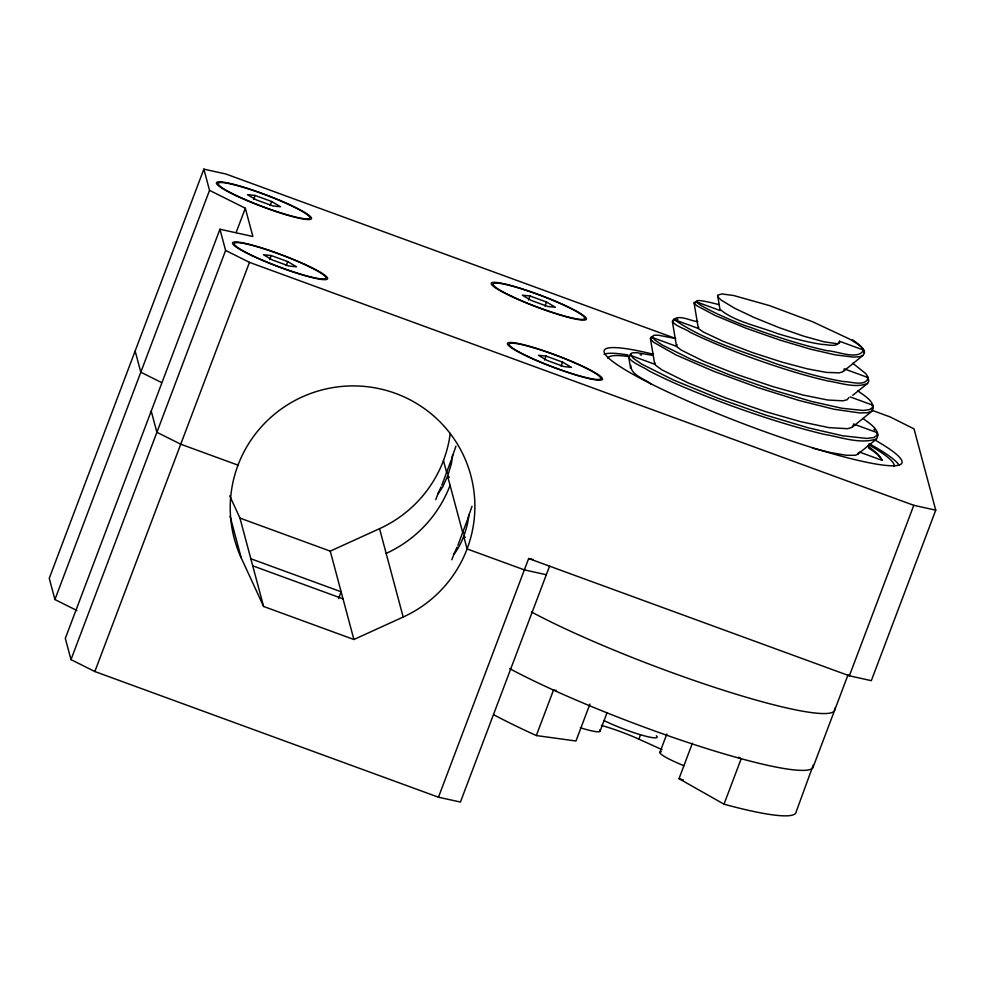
<?xml version="1.0" encoding="UTF-8"?>
<svg xmlns="http://www.w3.org/2000/svg" width="985" height="985" viewBox="0 0 985 985"><rect width="100%" height="100%" fill="white"/><g stroke="black" fill="none" stroke-linecap="round" stroke-linejoin="round"><path stroke-width="1.48" d="M858.366 452.792L857.578 454.38L855.066 455.316L846.374 455.279L830.909 452.681L812.49 448.15M853.503 424.88L852 427.367L847.58 428.697L829.074 427.638L800.571 421.654L765.985 411.767L725.317 397.829L687.813 382.734L661.809 369.794L655.53 365.238L654.729 362.751M692.418 743.17L678.997 778.692L724.012 804.191A183.629 22.384 20.7 0 0 796.163 811.837L813.228 765.123M454.171 553.681L457.089 547.069M844.194 369.892L842.791 371.801L839.269 372.847L826.341 372.392L807.023 368.772L781.881 362.086L752.06 352.421L722.904 341.241L703.093 331.871L698.525 328.658L698.082 327.709L698.821 327.205M848.824 397.595L847.174 399.713L842.988 400.821L827.708 400.008L803.009 395.022L773.065 386.662L737.839 374.817L703.832 361.323L681.3 350.118L676.732 346.609L676.276 345.427L677.212 344.762M451.635 458.517L455.969 446.143M467.715 518.602L472.024 506.29M451.179 460.143L441.834 485.223M467.259 520.24L457.902 545.308M441.009 486.972L438.14 493.731L442.77 486.836L447.744 475.743L451.389 463.738L452.768 454.614M674.971 338.249L225.824 173.988L203.87 169.137L49.25 578.318L54.926 599.533L76.941 610.528M54.926 599.533L209.534 190.351L203.87 169.137M209.534 190.351L245.314 208.217L252.886 236.499L219.938 229.234L65.318 638.415L70.994 659.618L94.843 671.536L438.46 797.21L460.426 802.049L549.544 566.203M70.994 659.618L225.614 250.436L219.938 229.234M236.117 232.558L245.314 208.217M253.588 199.487L255.115 195.461L271.651 201.506L280.503 206.739L272.833 205.927L256.297 199.881L247.444 194.648L255.115 195.461M270.124 205.533L271.651 201.506M94.843 671.536L249.464 262.355L225.614 250.436M269.668 259.584L271.183 255.546L287.719 261.591L296.571 266.824L288.9 266.012L272.365 259.966L263.512 254.733L271.183 255.546M286.192 265.63L287.719 261.591M338.557 598.597L341.13 591.776L250.83 558.754M435.752 499.666L438.337 492.808M528.489 300.031L530.004 295.993L546.54 302.038L555.392 307.271L547.722 306.458L531.186 300.413L522.333 295.18L530.004 295.993M545.013 306.076L546.54 302.038M451.819 559.751L454.405 552.905M544.557 360.116L546.084 356.09L562.607 362.135L571.472 367.368L563.789 366.555L547.266 360.51L538.401 355.277L546.084 356.09M561.093 366.161L562.607 362.135M438.46 797.21L528.662 558.52L533.045 559.492M493.596 714.679A183.629 22.384 20.7 0 0 536.32 735.549L553.496 690.079L556.439 690.485M589.929 704.066L575.966 741.015L536.32 735.549M600.099 731.079L607.08 712.611M662.043 749.659L638.883 739.144L640.484 734.884M659.864 752.491L666.845 734.022M724.012 804.191L741.188 758.721L738.541 757.219M848.048 674.811L812.97 767.524M849.365 675.808L913.784 505.317L935.75 510.168L871.331 680.66L849.365 675.808L528.662 558.52M630.856 365.484C630.511 374.977 644.892 378.893 651.257 384.175M843.419 371.333L863.365 355.08L864.054 353.381L863.525 350.044A83.614 10.195 20.7 0 0 849.218 338.902L812.576 321.738L769.383 305.572L733.579 295.5L721.956 293.949L717.597 295.204L718.25 297.347L721.242 300.142L734.601 308.219L754.104 317.49L778.913 327.562L803.785 336.193L824.359 341.881L836.991 343.666L839.639 342.891L839.479 341.253L863.525 350.044C858.6 360.769 836.363 350.795 827.265 350.758C800.743 344.812 774.826 336.39 749.351 326.958C738.578 324.533 657.82 288.556 719.284 304.722M852.764 395.305L867.723 383.3L868.708 381.109L867.847 376.713L865.716 373.574L852.813 363.268M852.394 427.071L872.07 411.102C876.625 402.028 863.636 395.416 857.75 390.725M857.578 454.38L876.551 438.965C881.575 430.248 868.942 423.144 863.18 418.551M867.551 383.46C854.955 388.496 840.71 382.845 827.905 380.986C802.923 375.248 778.47 367.38 754.325 358.786C732.446 350.845 710.714 342.349 689.783 332.093C687.37 329.409 667.892 323.696 673.863 319.275C704.3 340.638 741.939 351.066 776.709 363.994C798.687 371.086 820.899 377.797 843.714 381.577C850.671 381.466 865.963 387.117 868.167 377.612L844.12 368.821M454.393 553.767C462.544 542.723 467.309 528.231 469.02 514.687M863.082 355.363L859.585 356.755L853.663 357.112L835.415 354.895L810.655 349.195L780.329 340.231L746.236 328.3L715.048 315.434L696.444 305.498L693.859 302.678L696.063 301.705M872.07 411.102L867.514 412.69L859.807 412.961L833.938 409.218L798.515 400.329L758.388 387.745L713.99 371.407L676.042 354.957L653.4 342.14L650.248 338.495L650.851 337.264L652.624 336.771M876.551 438.965C859.609 444.494 841.19 437.069 824.236 434.348C791.681 426.517 759.792 416.126 728.358 404.675C701.16 394.554 674.097 383.867 648.302 370.532C645.532 367.602 621.904 359.193 631.139 354.292M229.714 495.849L239.958 518.098L330.258 551.132L379.545 528.674A122.423 121.044 -15 0 0 450.243 433.449M353.898 639.499L403.173 617.041A122.423 121.044 -15 0 0 463.91 456.301A122.423 121.044 -15 0 0 301.927 397.053A122.423 121.044 -15 0 0 241.19 557.793L263.598 606.464L353.898 639.499L330.258 551.132M720.429 309.647C734.047 321.406 759.016 326.454 777.079 333.447C791.805 337.954 806.715 342.14 821.97 344.405C827.006 344.257 837.915 348.074 839.479 341.253M677.04 319.288L677.865 319.362M640.164 354.822L641.53 355.043M546.318 574.723L524.365 569.884L467.087 548.94L463.689 536.197A26.324 3.214 20.7 0 0 465.437 537.305M652.981 355.388L636.31 352.63L631.939 352.925L630.388 354.341L633.17 358.232L641.567 363.994L673.518 380.025L717.745 398.186L765.308 414.981L808.673 427.933L842.828 435.801L866.652 438.423L873.707 437.574L877.204 435.271L877.438 432.76L853.392 423.956M675.673 338.557L658.337 335.208L654.028 335.257L652.205 336.575L654.766 339.985L662.289 345.033L690.793 359.143L730.217 375.15L772.634 389.974L811.345 401.375L841.867 408.258L863.155 410.462L869.472 409.625L872.599 407.494L872.796 405.192L850.166 396.906M697.811 321.676C690.78 321.024 679.773 314.646 674.097 319.214M678.997 778.692L683.393 779.985M871.38 410.08L890.157 416.95L914.006 428.857L935.75 510.168M859.437 452.053L882.067 460.327L877.758 453.987L867.613 445.7M249.464 262.355L913.784 505.317M252.726 565.821L343.026 598.843M161.466 382.512L140.818 372.207L135.142 351.005M873.941 429.435L874.643 430.174M867.416 377.711L868.585 380.124M872.267 405.561L873.227 407.692M877.155 433.535L877.857 435.259M443.459 460.574L446.87 473.317A26.324 3.214 20.7 0 1 448.347 473.391M379.545 528.674L403.173 617.041M237.804 464.366L238.013 465.154L180.748 444.21L156.898 432.304L151.222 411.09M239.958 518.098L263.598 606.464M230.108 516.362L241.19 557.793M717.856 296.768L720.17 310.558L696.124 301.767L694.142 303.392L698.353 328.448L674.306 319.657L672.324 321.282L676.547 346.351L652.501 337.547L650.506 339.172L654.729 364.241L630.683 355.45L628.701 357.075L630.597 368.353M868.573 447.978A140.178 17.077 20.7 0 1 882.067 460.327M852.333 339.69A84.291 14.024 21.2 0 1 864.424 352.728M607.794 358.22A153.02 18.653 20.7 0 1 627.851 356.447M868.918 444.888A153.02 18.653 20.7 0 1 894.048 466.496M601.342 725.416A36.728 4.482 20.7 0 1 638.883 739.144M813.339 766.379A183.629 22.384 20.7 0 1 699.165 746.162A183.629 22.384 20.7 0 1 509.688 668.63M834.689 708.203A183.629 22.384 20.7 0 1 725.182 690.78A183.629 22.384 20.7 0 1 531.395 611.931M450.071 485.31A122.423 121.044 -15 0 1 386.157 553.41M464.44 533.488A26.324 3.214 20.7 0 0 462.938 533.402L447.609 476.1A26.324 3.214 20.7 0 0 449.394 477.233M604.113 354.268A159.139 19.392 20.7 0 1 628.036 354.994M869.078 443.632A159.139 19.392 20.7 0 1 899.009 465.043M875.012 440.073A159.139 19.392 20.7 0 1 843.505 456.732A159.139 19.392 20.7 0 1 638.305 377.255A159.139 19.392 20.7 0 1 653.523 354.292M656.33 735.795A33.662 4.1 20.7 0 1 641.407 735.019A33.662 4.1 20.7 0 1 604.236 720.638M599.545 729.996A33.662 4.1 20.7 0 1 580.325 727.73M684.033 765.751A33.662 4.1 20.7 0 1 661.267 751.74M236.129 195.707A50.801 6.193 20.7 0 0 311.297 218.941A50.801 6.193 20.7 0 0 244.489 187.421A50.801 6.193 20.7 0 0 236.129 195.707M252.197 255.804A50.801 6.193 20.7 0 0 327.377 279.038A50.801 6.193 20.7 0 0 260.557 247.518A50.801 6.193 20.7 0 0 252.197 255.804M511.018 296.251A50.801 6.193 20.7 0 0 586.198 319.485A50.801 6.193 20.7 0 0 519.378 287.952A50.801 6.193 20.7 0 0 511.018 296.251M527.098 356.336A50.801 6.193 20.7 0 0 602.266 379.57A50.801 6.193 20.7 0 0 535.446 348.05A50.801 6.193 20.7 0 0 527.098 356.336M253.207 255.977A48.967 5.972 20.7 0 0 325.666 278.373A48.967 5.972 20.7 0 0 261.259 247.986A48.967 5.972 20.7 0 0 253.207 255.977M237.139 195.892A48.967 5.972 20.7 0 0 309.585 218.288A48.967 5.972 20.7 0 0 245.191 187.901A48.967 5.972 20.7 0 0 237.139 195.892M528.108 356.521A48.967 5.972 20.7 0 0 600.554 378.917A48.967 5.972 20.7 0 0 536.148 348.53A48.967 5.972 20.7 0 0 528.108 356.521M512.028 296.423A48.967 5.972 20.7 0 0 584.487 318.82A48.967 5.972 20.7 0 0 520.08 288.433A48.967 5.972 20.7 0 0 512.028 296.423"/></g></svg>
